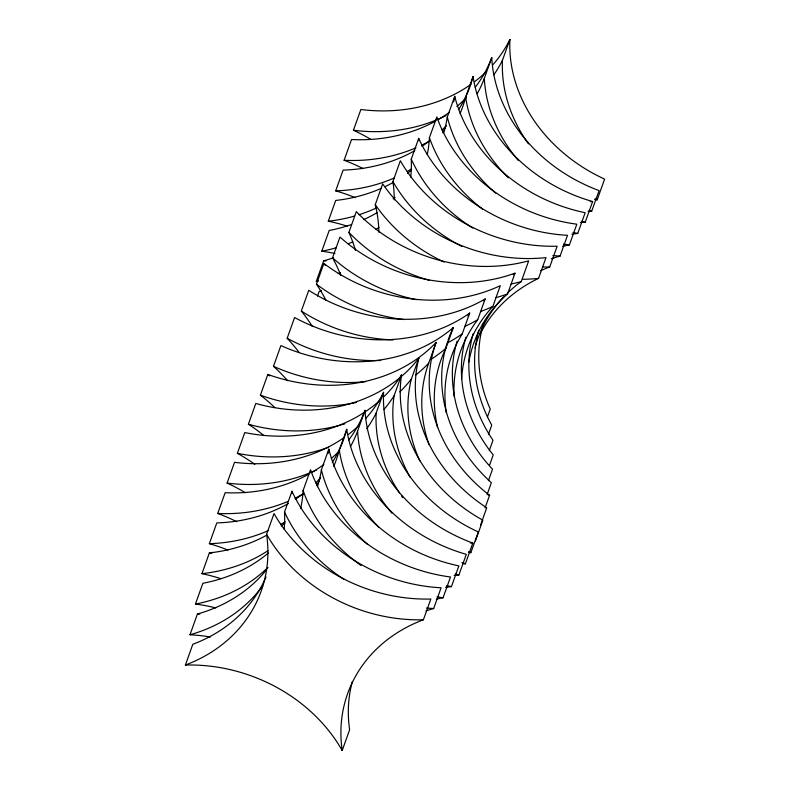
<?xml version="1.0" encoding="UTF-8"?>
<svg xmlns="http://www.w3.org/2000/svg" width="790" height="790" viewBox="0 0 790 790"><rect width="100%" height="100%" fill="white"/><g stroke="black" fill="none" stroke-linecap="round" stroke-linejoin="round"><path stroke-width="1.19" d="M254.815 464.303A157.072 133.925 19.7 0 0 237.375 453.322L244.801 432.574A157.072 133.925 19.7 0 0 380 400.362M245.414 492.763A157.072 133.925 19.7 0 0 227.105 483.085L234.541 462.328A157.072 133.925 19.7 0 0 343.68 437.858M370.698 139.317A157.072 133.925 19.7 0 0 353.436 130.261L360.872 109.504A157.072 133.925 19.7 0 0 470.988 84.352M263.939 435.606A157.072 133.925 19.7 0 0 248.386 424.22L255.812 403.473A157.072 133.925 19.7 0 0 418.809 358.275A157.072 133.925 19.7 0 0 486.729 507.773L480.537 525.064M363.133 168.596A157.072 133.925 19.7 0 0 344.104 160.281L351.53 139.534A157.072 133.925 19.7 0 0 435.329 121.206M236.783 521.716A157.072 133.925 19.7 0 0 217.724 513.461L225.15 492.703A157.072 133.925 19.7 0 0 308.851 474.128M274.9 407.63A157.072 133.925 19.7 0 0 260.394 395.178L267.83 374.43A157.072 133.925 19.7 0 0 436.12 342.435A157.072 133.925 19.7 0 0 489.583 495.3L485.04 507.99M227.866 550.038A157.072 133.925 19.7 0 0 209.36 543.678L216.796 522.921A157.072 133.925 19.7 0 0 288.469 503.457M355.322 197.688A157.072 133.925 19.7 0 0 335.691 190.864L343.117 170.107A157.072 133.925 19.7 0 0 414.799 150.633M287.55 380.642A157.072 133.925 19.7 0 0 273.478 366.313L280.904 345.566A157.072 133.925 19.7 0 0 453.341 327.524L445.916 348.281A157.072 133.925 19.7 0 0 437.611 427.528M220.825 578.665A157.072 133.925 19.7 0 0 201.934 573.659L209.37 552.901A157.072 133.925 19.7 0 0 266.112 535.511M347.185 226.157A157.072 133.925 19.7 0 0 328.285 221.2L335.71 200.443A157.072 133.925 19.7 0 0 381.501 188.267M299.203 352.587A157.072 133.925 19.7 0 0 287.165 338.278L294.591 317.521A157.072 133.925 19.7 0 0 469.695 313.077L462.259 333.834A157.072 133.925 19.7 0 0 446.232 412.587M215.769 607.915A157.072 133.925 19.7 0 0 195.446 604.044L202.872 583.287A157.072 133.925 19.7 0 0 268.491 552.911M334.97 253.462A157.072 133.925 19.7 0 0 321.767 251.22L329.203 230.473A157.072 133.925 19.7 0 0 351.51 224.508M312.218 326.329A157.072 133.925 19.7 0 0 301.326 311.053L308.762 290.305A157.072 133.925 19.7 0 0 485.149 298.966L477.723 319.723A157.072 133.925 19.7 0 0 454.102 396.333M333.508 257.738A157.072 133.925 19.7 0 1 323.653 260.838L316.217 281.586A157.072 133.925 19.7 0 0 318.429 280.954M210.436 637.017A157.072 133.925 19.7 0 0 189.985 634.765L197.411 614.018A157.072 133.925 19.7 0 0 266.655 569.57M325.875 300.121A157.072 133.925 19.7 0 0 316.444 284.203L323.87 263.445A157.072 133.925 19.7 0 0 500.307 285.664L492.871 306.421A157.072 133.925 19.7 0 0 461.607 379.091M185.393 665.032A157.072 133.925 19.7 0 0 266.595 534.317L274.021 513.559A157.072 133.925 19.7 0 0 430.827 599.027L423.391 619.785A157.072 133.925 19.7 0 0 342.198 750.5A157.072 133.925 19.7 0 0 185.393 665.032L192.819 644.275A157.072 133.925 19.7 0 0 266.013 576.986M317.501 296.072L319.15 291.461A157.072 133.925 19.7 0 0 321.451 290.572M340.816 275.414A157.072 133.925 19.7 0 0 332.531 257.817L339.967 237.069A157.072 133.925 19.7 0 0 515.001 273.172L507.575 293.929A157.072 133.925 19.7 0 0 468.865 362.008M355.47 250.391A157.072 133.925 19.7 0 0 348.894 232.379L356.32 211.621A157.072 133.925 19.7 0 0 528.678 260.838L521.242 281.596A157.072 133.925 19.7 0 0 507.713 292.813M378.874 232.28A157.072 133.925 19.7 0 0 375.26 204.63L382.686 183.873A157.072 133.925 19.7 0 0 545.979 257.629L538.543 278.386A157.072 133.925 19.7 0 0 479.826 334.644M394.22 199.929A157.072 133.925 19.7 0 0 392.916 181.493L400.352 160.735A157.072 133.925 19.7 0 0 557.157 246.213L549.721 266.961A157.072 133.925 19.7 0 0 540.656 270.713M284.133 529.172A157.072 133.925 19.7 0 0 284.538 511.999L291.964 491.242A157.072 133.925 19.7 0 0 441.097 587.78L433.671 608.537A157.072 133.925 19.7 0 0 425.988 610.907M410.682 177.434A157.072 133.925 19.7 0 0 411.264 159.136L418.7 138.378A157.072 133.925 19.7 0 0 567.516 235.321L560.08 256.079A157.072 133.925 19.7 0 0 551.311 258.794M300.694 508.533A157.072 133.925 19.7 0 0 303.103 490.511L310.529 469.754A157.072 133.925 19.7 0 0 450.498 576.996L443.072 597.754A157.072 133.925 19.7 0 0 436.228 599.205M427.262 154.603A157.072 133.925 19.7 0 0 429.424 137.687L436.86 116.93A157.072 133.925 19.7 0 0 576.828 224.182L569.393 244.94A157.072 133.925 19.7 0 0 562.559 246.391M443.773 132.72A157.072 133.925 19.7 0 0 447.298 117.058L454.734 96.301A157.072 133.925 19.7 0 0 585.173 212.698L577.747 233.455A157.072 133.925 19.7 0 0 571.901 234.205M317.432 486.719A157.072 133.925 19.7 0 0 321.382 469.902L328.818 449.145A157.072 133.925 19.7 0 0 458.862 565.877L451.436 586.634A157.072 133.925 19.7 0 0 445.59 587.365M333.726 466.406A157.072 133.925 19.7 0 0 339.295 450.073L346.731 429.326A157.072 133.925 19.7 0 0 466.307 554.343L458.872 575.1A157.072 133.925 19.7 0 0 454.112 575.317M460.047 113.582A157.072 133.925 19.7 0 0 465.626 97.259L473.052 76.502A157.072 133.925 19.7 0 0 592.628 201.529L585.202 222.286A157.072 133.925 19.7 0 0 580.433 222.494M350.513 446.528A157.072 133.925 19.7 0 0 357.584 431.113L365.01 410.356A157.072 133.925 19.7 0 0 472.805 543.066L465.379 563.813A157.072 133.925 19.7 0 0 462.97 563.724M477.19 93.763A157.072 133.925 19.7 0 0 484.319 78.378L491.745 57.621A157.072 133.925 19.7 0 0 599.077 190.597L591.651 211.355A157.072 133.925 19.7 0 0 588.046 211.207M366.797 428.654A157.072 133.925 19.7 0 0 376.149 413.071L383.575 392.314A157.072 133.925 19.7 0 0 478.286 531.927L470.85 552.684A157.072 133.925 19.7 0 0 468.44 552.398M493.78 74.902A157.072 133.925 19.7 0 0 502.47 60.257L509.906 39.5A157.072 133.925 19.7 0 0 604.607 179.113L597.181 199.86A157.072 133.925 19.7 0 0 594.771 199.574M383.91 409.536A157.072 133.925 19.7 0 0 394.091 395.75L401.527 374.993A157.072 133.925 19.7 0 0 482.878 520.176L475.452 540.933M399.829 391.889A157.072 133.925 19.7 0 0 411.373 379.022L418.809 358.275M429.029 444.642A157.072 133.925 19.7 0 1 428.694 363.193L436.12 342.435M342.198 750.5L349.624 729.743A157.072 133.925 19.7 0 1 352.37 681.454M487.371 417.13L490.254 409.062A157.072 133.925 19.7 0 1 483.431 323.663M488.457 434.352L491.755 425.129A157.072 133.925 19.7 0 1 478.779 330.2M489.267 450.636L492.98 440.257A157.072 133.925 19.7 0 1 473.121 333.726M489.524 465.28L493.237 454.902A157.072 133.925 19.7 0 1 465.853 337.231M488.408 480.725L492.535 469.191A157.072 133.925 19.7 0 1 457.084 341.162M487.233 494.194L491.36 482.66A157.072 133.925 19.7 0 1 447.723 341.211M491.745 57.621A157.072 133.925 19.7 0 1 475.244 87.285M466.228 97.743A157.072 133.925 19.7 0 1 456.867 106.472M449.451 112.269A157.072 133.925 19.7 0 1 438.47 119.428M428.95 141.37A157.072 133.925 19.7 0 1 421.445 145.291M415.905 147.819A157.072 133.925 19.7 0 1 344.104 160.281M591.651 211.355A157.072 133.925 19.7 0 1 589.36 210.486M518.23 160.41A157.072 133.925 19.7 0 1 484.319 78.378M538.543 278.386A157.072 133.925 19.7 0 1 523.108 279.285M444.138 262.073A157.072 133.925 19.7 0 1 375.26 204.63M585.202 222.286A157.072 133.925 19.7 0 1 581.687 221.239M508.355 177.819A157.072 133.925 19.7 0 1 465.626 97.259M590.249 201.618A157.072 133.925 19.7 0 1 592.628 201.529M411.491 168.942A157.072 133.925 19.7 0 1 407.363 171.391M394.378 177.918A157.072 133.925 19.7 0 1 335.691 190.864M473.052 76.502A157.072 133.925 19.7 0 1 458.615 109.583M446.044 125.896A157.072 133.925 19.7 0 1 442.035 130.064M429.681 140.798A157.072 133.925 19.7 0 1 421.949 146.269M509.906 39.5A157.072 133.925 19.7 0 1 492.713 64.948M485.485 72.453A157.072 133.925 19.7 0 1 474.8 81.558M446.083 115.557A157.072 133.925 19.7 0 1 442.805 117.147M441.699 117.661A157.072 133.925 19.7 0 1 353.436 130.261M597.181 199.86A157.072 133.925 19.7 0 1 594.969 198.833M528.431 143.879A157.072 133.925 19.7 0 1 502.47 60.257M577.747 233.455A157.072 133.925 19.7 0 1 572.977 232.398M495.656 193.155A157.072 133.925 19.7 0 1 447.298 117.058M395.158 197.421A157.072 133.925 19.7 0 1 393.173 198.725M376.297 208.017A157.072 133.925 19.7 0 1 359.104 214.702M354.611 216.055A157.072 133.925 19.7 0 1 328.285 221.2M446.172 125.551A157.072 133.925 19.7 0 1 442.706 132.681M411.175 170.383A157.072 133.925 19.7 0 1 407.433 173.257M392.373 182.885A157.072 133.925 19.7 0 1 384.829 186.746M454.734 96.301A157.072 133.925 19.7 0 1 453.737 101.89M379.003 227.332A157.072 133.925 19.7 0 1 376.07 229.357M352.735 241.918A157.072 133.925 19.7 0 1 348.351 243.685M336.431 247.705A157.072 133.925 19.7 0 1 321.767 251.22M377.452 212.431A157.072 133.925 19.7 0 1 363.519 219.699M569.393 244.94A157.072 133.925 19.7 0 1 563.389 244.041M482.532 209.113A157.072 133.925 19.7 0 1 429.424 137.687M418.7 138.378A157.072 133.925 19.7 0 1 418.779 140.679M560.08 256.079A157.072 133.925 19.7 0 1 552.862 255.535M472.815 228.113A157.072 133.925 19.7 0 1 470.771 226.809M469.764 226.147A157.072 133.925 19.7 0 1 411.264 159.136M340.46 272.56A157.072 133.925 19.7 0 1 338.248 273.587M323.653 260.838A157.072 133.925 19.7 0 1 326.053 260.986M549.721 266.961A157.072 133.925 19.7 0 1 542.533 267M461.814 246.441A157.072 133.925 19.7 0 1 392.916 181.493M448.118 340.046A157.072 133.925 19.7 0 1 453.341 327.524M445.916 348.281A157.072 133.925 19.7 0 1 430.748 359.539M365.651 381.619A157.072 133.925 19.7 0 1 273.478 366.313M344.944 423.766A157.072 133.925 19.7 0 1 341.635 424.753M340.529 425.069A157.072 133.925 19.7 0 1 248.386 424.22M419.786 460.866A157.072 133.925 19.7 0 1 411.373 379.022M492.871 306.421A157.072 133.925 19.7 0 1 480.419 311.576M403.512 319.545A157.072 133.925 19.7 0 1 316.444 284.203M323.87 263.445A157.072 133.925 19.7 0 1 325.154 265.351M477.723 319.723A157.072 133.925 19.7 0 1 464.826 326.379M393.193 339.937A157.072 133.925 19.7 0 1 301.326 311.053M483.786 300.793A157.072 133.925 19.7 0 1 485.149 298.966M513.263 274.732A157.072 133.925 19.7 0 1 515.001 273.172M507.575 293.929A157.072 133.925 19.7 0 1 495.547 297.741M416.409 299.696A157.072 133.925 19.7 0 1 332.531 257.817M467.937 316A157.072 133.925 19.7 0 1 469.695 313.077M462.259 333.834A157.072 133.925 19.7 0 1 448.049 342.643M380.681 360.457A157.072 133.925 19.7 0 1 287.165 338.278M487.272 494.491A157.072 133.925 19.7 0 1 489.583 495.3M428.694 363.193A157.072 133.925 19.7 0 1 415.807 374.993M356.349 402.466A157.072 133.925 19.7 0 1 260.394 395.178M267.83 374.43A157.072 133.925 19.7 0 1 269.726 375.902M521.242 281.596A157.072 133.925 19.7 0 1 511.071 283.985M429.039 280.223A157.072 133.925 19.7 0 1 348.894 232.379M475.007 347.985A157.072 133.925 19.7 0 1 503.615 296.922M316.474 469.971A157.072 133.925 19.7 0 1 227.105 483.085M383.575 392.314A157.072 133.925 19.7 0 1 365.612 418.631M358.314 426.067A157.072 133.925 19.7 0 1 348.469 434.382M470.85 552.684A157.072 133.925 19.7 0 1 468.638 551.647M402.772 497.631A157.072 133.925 19.7 0 1 401.438 495.755M399.483 492.901A157.072 133.925 19.7 0 1 376.149 413.071M365.01 410.356A157.072 133.925 19.7 0 1 348.627 440.079M339.651 450.567A157.072 133.925 19.7 0 1 331.217 458.565M323.88 464.451A157.072 133.925 19.7 0 1 311.981 472.341M470.406 542.967A157.072 133.925 19.7 0 1 472.805 543.066M303.518 493.691A157.072 133.925 19.7 0 1 294.986 498.233M288.33 501.265A157.072 133.925 19.7 0 1 217.724 513.461M465.379 563.813A157.072 133.925 19.7 0 1 461.943 562.51M391.791 513.065A157.072 133.925 19.7 0 1 357.584 431.113M346.731 429.326A157.072 133.925 19.7 0 1 332.284 462.397M320.493 477.861A157.072 133.925 19.7 0 1 315.704 482.878M303.35 493.622A157.072 133.925 19.7 0 1 295.618 499.082M285.16 521.765A157.072 133.925 19.7 0 1 281.033 524.205M268.047 530.732A157.072 133.925 19.7 0 1 209.36 543.678M458.872 575.1A157.072 133.925 19.7 0 1 455.356 574.063M378.706 527.266A157.072 133.925 19.7 0 1 339.295 450.073M328.492 447.298A157.072 133.925 19.7 0 1 237.375 453.322M401.527 374.993A157.072 133.925 19.7 0 1 384.246 396.382M410.198 477.367A157.072 133.925 19.7 0 1 394.091 395.75M267.968 567.388A157.072 133.925 19.7 0 1 195.446 604.044M443.072 597.754A157.072 133.925 19.7 0 1 437.058 596.855M361.05 565.512A157.072 133.925 19.7 0 1 356.201 561.927M355.253 561.196A157.072 133.925 19.7 0 1 303.103 490.511M209.37 552.901A157.072 133.925 19.7 0 1 211.75 553.415M267.938 550.729A157.072 133.925 19.7 0 1 201.934 573.659M320.602 477.318A157.072 133.925 19.7 0 1 316.652 485.475M284.973 523.069A157.072 133.925 19.7 0 1 281.21 525.933M328.818 449.145A157.072 133.925 19.7 0 1 328.028 453.608M451.436 586.634A157.072 133.925 19.7 0 1 446.676 585.568M367.686 544.537A157.072 133.925 19.7 0 1 321.382 469.902M291.964 491.242A157.072 133.925 19.7 0 1 292.053 493.543M262.695 585.775A157.072 133.925 19.7 0 1 189.985 634.765M433.671 608.537A157.072 133.925 19.7 0 1 426.442 608.014M344.272 579.514A157.072 133.925 19.7 0 1 284.538 511.999M197.411 614.018A157.072 133.925 19.7 0 1 199.821 614.156M423.391 619.785A157.072 133.925 19.7 0 1 266.595 534.317"/></g></svg>
